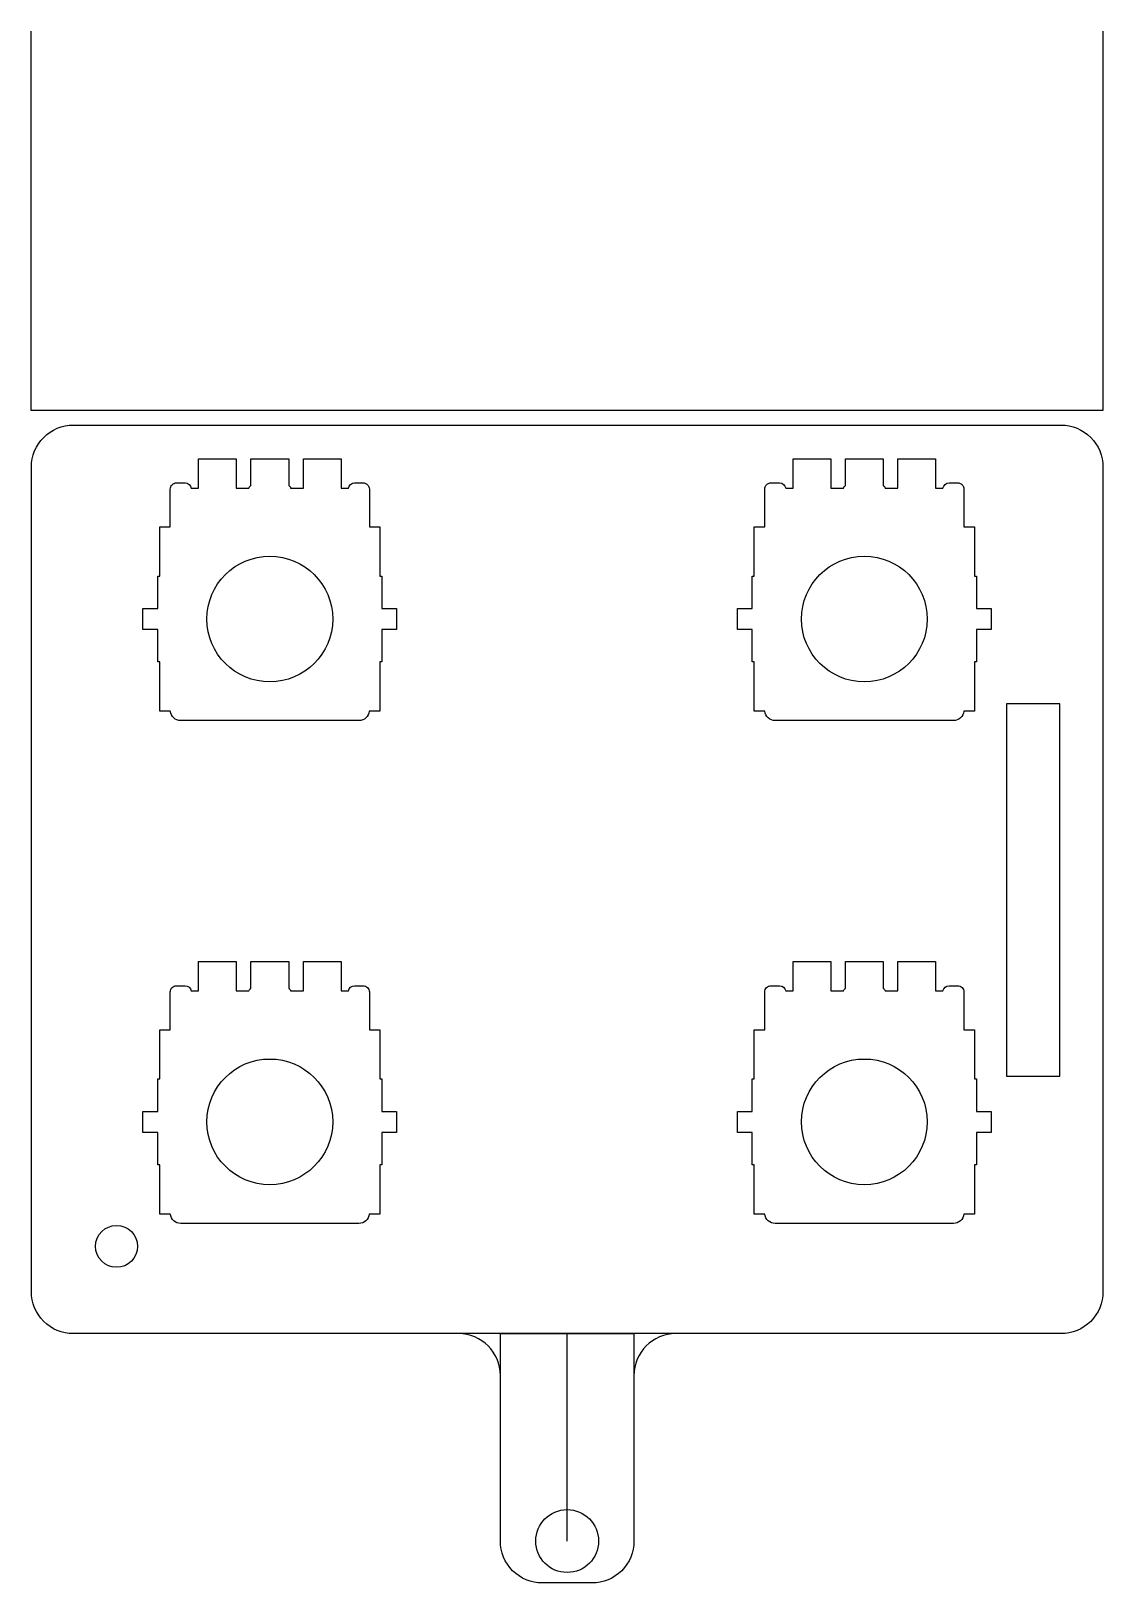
# Model space of a CAD drawing. Header units: millimetres. Extents: x -25.7 to 25.4, y -43.2 to 30.9.
import ezdxf

# ---------------------------------------------------------------- set-up
doc = ezdxf.new("R2010")
doc.units = ezdxf.units.MM
doc.layers.get('0').update_dxf_attribs({"linetype": 'CONTINUOUS'})

msp = doc.modelspace()

# ---------------------------------------------------------------- linework, layer by layer
for p, q in [((-25.7, 12.788), (-25.7, 30.898)), ((25.44, 30.898), (25.44, 12.788)), ((25.44, 12.788), (-25.7, 12.788)), ((20.838, -1.212), (20.838, -18.992)), ((23.378, -1.212), (20.838, -1.212)), ((23.378, -18.992), (23.378, -1.212)), ((20.838, -18.992), (23.378, -18.992)), ((-0.122, -41.177), (-0.122, -31.277))]:
    msp.add_line(p, q)
for points in [[(23.44, -31.277), (-23.683, -31.277, -0.414214), (-25.683, -29.277), (-25.683, 10.088, -0.414214), (-23.683, 12.088), (23.44, 12.088, -0.414214), (25.44, 10.088), (25.44, -29.277, -0.414214)], [(-8.259, 2.332), (-8.42, 2.332), (-8.959, 2.332), (-8.959, 0.882), (-8.959, 0.782), (-9.059, 0.782), (-9.059, 0.777), (-9.059, 0.577), (-9.059, -0.168), (-9.059, -0.368), (-9.059, -1.568), (-9.562, -1.568, -0.38517), (-10.059, -2.018), (-10.559, -2.018), (-11.509, -2.018), (-12.309, -2.018), (-16.309, -2.018), (-17.109, -2.018), (-18.059, -2.018), (-18.559, -2.018, -0.38517), (-19.057, -1.568), (-19.559, -1.568), (-19.559, -0.368), (-19.559, -0.168), (-19.559, 0.577), (-19.559, 0.777), (-19.559, 0.782), (-19.659, 0.782), (-19.659, 0.882), (-19.659, 2.332), (-20.198, 2.332), (-20.359, 2.332), (-20.359, 3.332), (-20.198, 3.332), (-19.659, 3.332), (-19.659, 4.782), (-19.659, 4.882), (-19.559, 4.882), (-19.559, 4.887), (-19.559, 5.087), (-19.559, 5.832), (-19.559, 6.032), (-19.559, 7.232), (-19.059, 7.232), (-19.059, 8.582), (-19.059, 9.032, -0.414214), (-18.759, 9.332), (-18.355, 9.332, -0.365977), (-18.059, 9.082), (-17.709, 9.082), (-17.709, 9.882), (-17.709, 10.482), (-15.909, 10.482), (-15.909, 9.882), (-15.909, 9.082), (-15.303, 9.082, -0.201283), (-15.209, 9.205), (-15.209, 9.882), (-15.209, 10.482), (-13.409, 10.482), (-13.409, 9.882), (-13.409, 9.205, -0.201283), (-13.315, 9.082), (-12.709, 9.082), (-12.709, 9.882), (-12.709, 10.482), (-10.909, 10.482), (-10.909, 9.882), (-10.909, 9.082), (-10.559, 9.082, -0.365977), (-10.263, 9.332), (-9.859, 9.332, -0.414214), (-9.559, 9.032), (-9.559, 8.582), (-9.559, 7.232), (-9.059, 7.232), (-9.059, 6.032), (-9.059, 5.832), (-9.059, 5.087), (-9.059, 4.887), (-9.059, 4.882), (-8.959, 4.882), (-8.959, 4.782), (-8.959, 3.332), (-8.42, 3.332), (-8.259, 3.332)], [(20.106, 2.332), (19.945, 2.332), (19.406, 2.332), (19.406, 0.882), (19.406, 0.782), (19.306, 0.782), (19.306, 0.777), (19.306, 0.577), (19.306, -0.168), (19.306, -0.368), (19.306, -1.568), (18.803, -1.568, -0.38517), (18.306, -2.018), (17.806, -2.018), (16.856, -2.018), (16.056, -2.018), (12.056, -2.018), (11.256, -2.018), (10.306, -2.018), (9.806, -2.018, -0.38517), (9.308, -1.568), (8.806, -1.568), (8.806, -0.368), (8.806, -0.168), (8.806, 0.577), (8.806, 0.777), (8.806, 0.782), (8.706, 0.782), (8.706, 0.882), (8.706, 2.332), (8.167, 2.332), (8.006, 2.332), (8.006, 3.332), (8.167, 3.332), (8.706, 3.332), (8.706, 4.782), (8.706, 4.882), (8.806, 4.882), (8.806, 4.887), (8.806, 5.087), (8.806, 5.832), (8.806, 6.032), (8.806, 7.232), (9.306, 7.232), (9.306, 8.582), (9.306, 9.032, -0.414214), (9.606, 9.332), (10.01, 9.332, -0.365977), (10.306, 9.082), (10.656, 9.082), (10.656, 9.882), (10.656, 10.482), (12.456, 10.482), (12.456, 9.882), (12.456, 9.082), (13.062, 9.082, -0.201283), (13.156, 9.205), (13.156, 9.882), (13.156, 10.482), (14.956, 10.482), (14.956, 9.882), (14.956, 9.205, -0.201283), (15.049, 9.082), (15.656, 9.082), (15.656, 9.882), (15.656, 10.482), (17.456, 10.482), (17.456, 9.882), (17.456, 9.082), (17.806, 9.082, -0.365977), (18.102, 9.332), (18.506, 9.332, -0.414214), (18.806, 9.032), (18.806, 8.582), (18.806, 7.232), (19.306, 7.232), (19.306, 6.032), (19.306, 5.832), (19.306, 5.087), (19.306, 4.887), (19.306, 4.882), (19.406, 4.882), (19.406, 4.782), (19.406, 3.332), (19.945, 3.332), (20.106, 3.332)], [(-8.259, -21.668), (-8.42, -21.668), (-8.959, -21.668), (-8.959, -23.118), (-8.959, -23.218), (-9.059, -23.218), (-9.059, -23.223), (-9.059, -23.423), (-9.059, -24.168), (-9.059, -24.368), (-9.059, -25.568), (-9.562, -25.568, -0.38517), (-10.059, -26.018), (-10.559, -26.018), (-11.509, -26.018), (-12.309, -26.018), (-16.309, -26.018), (-17.109, -26.018), (-18.059, -26.018), (-18.559, -26.018, -0.38517), (-19.057, -25.568), (-19.559, -25.568), (-19.559, -24.368), (-19.559, -24.168), (-19.559, -23.423), (-19.559, -23.223), (-19.559, -23.218), (-19.659, -23.218), (-19.659, -23.118), (-19.659, -21.668), (-20.198, -21.668), (-20.359, -21.668), (-20.359, -20.668), (-20.198, -20.668), (-19.659, -20.668), (-19.659, -19.218), (-19.659, -19.118), (-19.559, -19.118), (-19.559, -19.113), (-19.559, -18.913), (-19.559, -18.168), (-19.559, -17.968), (-19.559, -16.768), (-19.059, -16.768), (-19.059, -15.418), (-19.059, -14.968, -0.414214), (-18.759, -14.668), (-18.355, -14.668, -0.365977), (-18.059, -14.918), (-17.709, -14.918), (-17.709, -14.118), (-17.709, -13.518), (-15.909, -13.518), (-15.909, -14.118), (-15.909, -14.918), (-15.303, -14.918, -0.201283), (-15.209, -14.795), (-15.209, -14.118), (-15.209, -13.518), (-13.409, -13.518), (-13.409, -14.118), (-13.409, -14.795, -0.201283), (-13.315, -14.918), (-12.709, -14.918), (-12.709, -14.118), (-12.709, -13.518), (-10.909, -13.518), (-10.909, -14.118), (-10.909, -14.918), (-10.559, -14.918, -0.365977), (-10.263, -14.668), (-9.859, -14.668, -0.414214), (-9.559, -14.968), (-9.559, -15.418), (-9.559, -16.768), (-9.059, -16.768), (-9.059, -17.968), (-9.059, -18.168), (-9.059, -18.913), (-9.059, -19.113), (-9.059, -19.118), (-8.959, -19.118), (-8.959, -19.218), (-8.959, -20.668), (-8.42, -20.668), (-8.259, -20.668)], [(20.106, -21.668), (19.945, -21.668), (19.406, -21.668), (19.406, -23.118), (19.406, -23.218), (19.306, -23.218), (19.306, -23.223), (19.306, -23.423), (19.306, -24.168), (19.306, -24.368), (19.306, -25.568), (18.803, -25.568, -0.38517), (18.306, -26.018), (17.806, -26.018), (16.856, -26.018), (16.056, -26.018), (12.056, -26.018), (11.256, -26.018), (10.306, -26.018), (9.806, -26.018, -0.38517), (9.308, -25.568), (8.806, -25.568), (8.806, -24.368), (8.806, -24.168), (8.806, -23.423), (8.806, -23.223), (8.806, -23.218), (8.706, -23.218), (8.706, -23.118), (8.706, -21.668), (8.167, -21.668), (8.006, -21.668), (8.006, -20.668), (8.167, -20.668), (8.706, -20.668), (8.706, -19.218), (8.706, -19.118), (8.806, -19.118), (8.806, -19.113), (8.806, -18.913), (8.806, -18.168), (8.806, -17.968), (8.806, -16.768), (9.306, -16.768), (9.306, -15.418), (9.306, -14.968, -0.414214), (9.606, -14.668), (10.01, -14.668, -0.365977), (10.306, -14.918), (10.656, -14.918), (10.656, -14.118), (10.656, -13.518), (12.456, -13.518), (12.456, -14.118), (12.456, -14.918), (13.062, -14.918, -0.201283), (13.156, -14.795), (13.156, -14.118), (13.156, -13.518), (14.956, -13.518), (14.956, -14.118), (14.956, -14.795, -0.201283), (15.049, -14.918), (15.656, -14.918), (15.656, -14.118), (15.656, -13.518), (17.456, -13.518), (17.456, -14.118), (17.456, -14.918), (17.806, -14.918, -0.365977), (18.102, -14.668), (18.506, -14.668, -0.414214), (18.806, -14.968), (18.806, -15.418), (18.806, -16.768), (19.306, -16.768), (19.306, -17.968), (19.306, -18.168), (19.306, -18.913), (19.306, -19.113), (19.306, -19.118), (19.406, -19.118), (19.406, -19.218), (19.406, -20.668), (19.945, -20.668), (20.106, -20.668)], [(-3.31, -31.277), (3.066, -31.277), (3.066, -41.177, -0.414214), (1.066, -43.177), (-1.31, -43.177, -0.414214), (-3.31, -41.177)]]:
    msp.add_lwpolyline(points, format="xyb", close=True)
for centre, radius in [((-14.309, 2.832), 3), ((14.056, 2.832), 3), ((-14.309, -21.168), 3), ((14.056, -21.168), 3), ((-21.622, -27.111), 1), ((-0.122, -41.177), 1.5)]:
    msp.add_circle(centre, radius)
for centre, start, end in [((-5.31, -33.277), 0.00006, 90), ((5.066, -33.277), 90, 179.99994)]:
    msp.add_arc(centre, 2, start, end)

doc.saveas('drawing.dxf')
